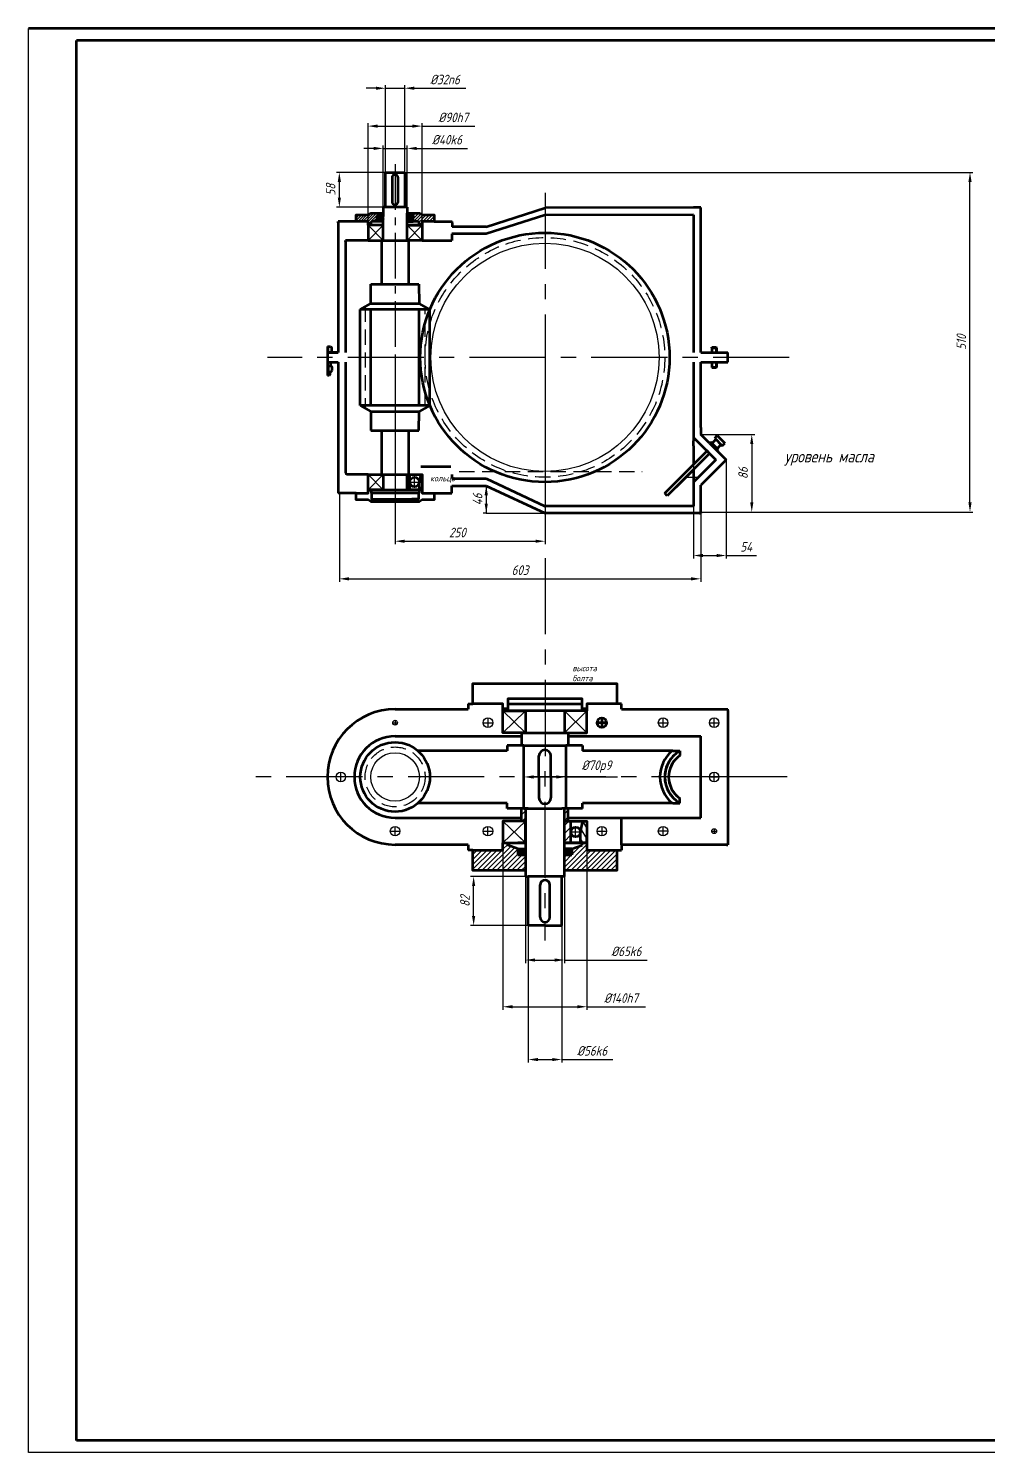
# Model space of a CAD drawing. Header units: millimetres. Extents: x -2503 to -1282, y -1923 to -1329.
# Drawn here: x -2503 to -2103, y -1923 to -1329 of the extents above; entities that cross this region are included whole.
import ezdxf

# ---------------------------------------------------------------- set-up
doc = ezdxf.new("R2010")
doc.units = ezdxf.units.MM
for name, pattern in [('осевая', [50.8, 31.75, -6.35, 6.35, -6.35]), ('осевая2', [28.575, 19.05, -3.175, 3.175, -3.175]), ('штриховая2', [9.525, 6.35, -3.175])]:
    doc.linetypes.add(name, pattern=pattern)
for name, color, linetype, lineweight in [('Основные', 7, 'Continuous', 53), ('Размеры', 7, 'Continuous', 25), ('РАМКА1', 7, 'Continuous', 25), ('текст', 7, 'Continuous', 25), ('Тонкие', 7, 'Continuous', 25)]:
    doc.layers.add(name, color=color, linetype=linetype, lineweight=lineweight)
doc.styles.add('ADRF1', font='simplex.shx', dxfattribs={"width": 0.8, "oblique": 15})
doc.styles.get("Standard").update_dxf_attribs({"font": 'GOST_A.TTF', "oblique": 15})
doc.dimstyles.new('SO-25', dxfattribs={"dimtxt": 4, "dimasz": 4, "dimexe": 1.25, "dimexo": 0, "dimgap": 1.625, "dimtad": 1, "dimtoh": 1, "dimdec": 0, "dimtxsty": 'ADRF1', "dimcen": 2.5, "dimadec": 0, "dimazin": 0, "dimtfac": 1, "dimtdec": 0, "dimtmove": 0, "dimatfit": 3, "dimfxl": 1, "dimarcsym": 0})
pattern_1 = [(45, (-2453.2532, -1795.5792), (-1.459292, 1.459292), [])]
pattern_2 = [(45, (-2503.18955, -1923.3732), (-0.4939141, 0.4939141), []), (135, (-2503.18955, -1923.3732), (-0.4939141, -0.4939141), [])]
pattern_3 = [(45, (-2503.18955, -1923.37323), (-0.35921024, 0.35921024), []), (135, (-2503.18955, -1923.37323), (-0.35921024, -0.35921024), [])]

# ---------------------------------------------------------------- blocks, each defined once
blk = doc.blocks.new('*D78')
at = {"layer": 'Defpoints', "color": 0, "transparency": 16777216}
for p in [(-2373.5, -1523.27), (-2222.75, -1531.58), (-2222.75, -1558.93)]:
    blk.add_point(p, dxfattribs=at)
at = {"layer": 'Тонкие', "color": 0, "lineweight": -2, "transparency": 16777216}
for p, q in [((-2373.5, -1523.27), (-2373.5, -1560.18)), ((-2222.75, -1531.58), (-2222.75, -1560.18)), ((-2369.5, -1558.93), (-2226.75, -1558.93))]:
    blk.add_line(p, q, dxfattribs=at)
at = {"layer": 'Тонкие', "color": 0, "transparency": 16777216}
for points in [[(-2369.5, -1558.27), (-2369.5, -1559.6), (-2373.5, -1558.93)], [(-2226.75, -1558.27), (-2226.75, -1559.6), (-2222.75, -1558.93)]]:
    blk.add_solid(points, dxfattribs=at)
at = {"layer": 'Тонкие', "color": 0, "transparency": 16777216, "insert": (-2298.13, -1555.31), "char_height": 4, "attachment_point": 5, "style": 'ADRF1'}
blk.add_mtext('603', dxfattribs=at)
blk = doc.blocks.new('*D80')
at = {"layer": 'Defpoints', "color": 0, "transparency": 16777216}
for p in [(-2225.75, -1499.94), (-2212.15, -1509.3), (-2212.15, -1549.22)]:
    blk.add_point(p, dxfattribs=at)
at = {"layer": 'Тонкие', "color": 0, "lineweight": -2, "transparency": 16777216}
for p, q in [((-2225.75, -1499.94), (-2225.75, -1550.47)), ((-2212.15, -1509.3), (-2212.15, -1550.47)), ((-2221.75, -1549.22), (-2216.15, -1549.22)), ((-2212.15, -1549.22), (-2199.41, -1549.22))]:
    blk.add_line(p, q, dxfattribs=at)
at = {"layer": 'Тонкие', "color": 0, "transparency": 16777216}
for points in [[(-2221.75, -1548.55), (-2221.75, -1549.88), (-2225.75, -1549.22)], [(-2216.15, -1548.55), (-2216.15, -1549.88), (-2212.15, -1549.22)]]:
    blk.add_solid(points, dxfattribs=at)
at = {"layer": 'Тонкие', "color": 0, "transparency": 16777216, "insert": (-2203.78, -1545.59), "char_height": 4, "attachment_point": 5, "style": 'ADRF1'}
blk.add_mtext('54', dxfattribs=at)
blk = doc.blocks.new('*D81')
at = {"layer": 'Defpoints', "color": 0, "transparency": 16777216}
for p in [(-2222.75, -1498.69), (-2222.75, -1531.08), (-2201.46, -1531.08)]:
    blk.add_point(p, dxfattribs=at)
at = {"layer": 'Тонкие', "color": 0, "lineweight": -2, "transparency": 16777216}
for p, q in [((-2222.75, -1498.69), (-2200.21, -1498.69)), ((-2201.46, -1502.69), (-2201.46, -1527.08)), ((-2222.75, -1531.08), (-2200.21, -1531.08))]:
    blk.add_line(p, q, dxfattribs=at)
at = {"layer": 'Тонкие', "color": 0, "transparency": 16777216}
for points in [[(-2202.12, -1502.69), (-2200.79, -1502.69), (-2201.46, -1498.69)], [(-2202.12, -1527.08), (-2200.79, -1527.08), (-2201.46, -1531.08)]]:
    blk.add_solid(points, dxfattribs=at)
at = {"layer": 'Тонкие', "color": 0, "transparency": 16777216, "insert": (-2205.08, -1514.89), "char_height": 4, "attachment_point": 5, "rotation": 90, "style": 'ADRF1'}
blk.add_mtext('86', dxfattribs=at)
blk = doc.blocks.new('*D84')
at = {"layer": 'Defpoints', "color": 0, "transparency": 16777216}
for p in [(-2312.22, -1520.08), (-2312.22, -1531.58), (-2312.22, -1531.58)]:
    blk.add_point(p, dxfattribs=at)
at = {"layer": 'Тонкие', "color": 0, "lineweight": -2, "transparency": 16777216}
for p, q in [((-2312.22, -1520.08), (-2313.47, -1520.08)), ((-2312.22, -1524.08), (-2312.22, -1527.58)), ((-2312.22, -1531.58), (-2313.47, -1531.58))]:
    blk.add_line(p, q, dxfattribs=at)
at = {"layer": 'Тонкие', "color": 0, "transparency": 16777216}
for points in [[(-2312.89, -1524.08), (-2311.55, -1524.08), (-2312.22, -1520.08)], [(-2312.89, -1527.58), (-2311.55, -1527.58), (-2312.22, -1531.58)]]:
    blk.add_solid(points, dxfattribs=at)
at = {"layer": 'Тонкие', "color": 0, "transparency": 16777216, "insert": (-2315.85, -1525.83), "char_height": 4, "attachment_point": 5, "rotation": 90, "style": 'ADRF1'}
blk.add_mtext('46', dxfattribs=at)
blk = doc.blocks.new('*D86')
at = {"layer": 'Defpoints', "color": 0, "transparency": 16777216}
for p in [(-2373.5, -1389.39), (-2354.25, -1389.39), (-2354.25, -1403.89)]:
    blk.add_point(p, dxfattribs=at)
at = {"layer": 'Тонкие', "color": 0, "lineweight": -2, "transparency": 16777216}
for p, q in [((-2354.25, -1389.39), (-2374.75, -1389.39)), ((-2373.5, -1399.89), (-2373.5, -1393.39)), ((-2354.25, -1403.89), (-2374.75, -1403.89))]:
    blk.add_line(p, q, dxfattribs=at)
at = {"layer": 'Тонкие', "color": 0, "transparency": 16777216}
for points in [[(-2374.17, -1393.39), (-2372.84, -1393.39), (-2373.5, -1389.39)], [(-2374.17, -1399.89), (-2372.84, -1399.89), (-2373.5, -1403.89)]]:
    blk.add_solid(points, dxfattribs=at)
at = {"layer": 'Тонкие', "color": 0, "transparency": 16777216, "insert": (-2377.13, -1396.64), "char_height": 4, "attachment_point": 5, "rotation": 90, "style": 'ADRF1'}
blk.add_mtext('58', dxfattribs=at)
blk = doc.blocks.new('*D88')
at = {"layer": 'Defpoints', "color": 0, "transparency": 16777216}
for p in [(-2317.48, -1683.1), (-2280.7, -1683.1), (-2280.7, -1703.6)]:
    blk.add_point(p, dxfattribs=at)
at = {"layer": 'Тонкие', "color": 0, "lineweight": -2, "transparency": 16777216}
for p, q in [((-2280.7, -1683.1), (-2318.73, -1683.1)), ((-2317.48, -1699.6), (-2317.48, -1687.1)), ((-2280.7, -1703.6), (-2318.73, -1703.6))]:
    blk.add_line(p, q, dxfattribs=at)
at = {"layer": 'Тонкие', "color": 0, "transparency": 16777216}
for points in [[(-2318.15, -1687.1), (-2316.82, -1687.1), (-2317.48, -1683.1)], [(-2318.15, -1699.6), (-2316.82, -1699.6), (-2317.48, -1703.6)]]:
    blk.add_solid(points, dxfattribs=at)
at = {"layer": 'Тонкие', "color": 0, "transparency": 16777216, "insert": (-2321.11, -1693.35), "char_height": 4, "attachment_point": 5, "rotation": 90, "style": 'ADRF1'}
blk.add_mtext('82', dxfattribs=at)
blk = doc.blocks.new('*D89')
at = {"layer": 'Defpoints', "color": 0, "transparency": 16777216}
for p in [(-2346.25, -1354.3), (-2354.25, -1389.39), (-2346.25, -1389.39)]:
    blk.add_point(p, dxfattribs=at)
at = {"layer": 'Тонкие', "color": 0, "lineweight": -2, "transparency": 16777216}
for p, q in [((-2358.25, -1354.3), (-2362.25, -1354.3)), ((-2354.25, -1389.39), (-2354.25, -1353.05)), ((-2354.25, -1354.3), (-2346.25, -1354.3)), ((-2346.25, -1389.39), (-2346.25, -1353.05)), ((-2342.25, -1354.3), (-2320.67, -1354.3))]:
    blk.add_line(p, q, dxfattribs=at)
at = {"layer": 'Тонкие', "color": 0, "transparency": 16777216}
for points in [[(-2358.25, -1353.63), (-2358.25, -1354.97), (-2354.25, -1354.3)], [(-2342.25, -1353.63), (-2342.25, -1354.97), (-2346.25, -1354.3)]]:
    blk.add_solid(points, dxfattribs=at)
at = {"layer": 'Тонкие', "color": 0, "transparency": 16777216, "insert": (-2329.46, -1350.67), "char_height": 4, "attachment_point": 5, "style": 'ADRF1'}
blk.add_mtext('%%C32n6', dxfattribs=at)
blk = doc.blocks.new('*D91')
at = {"layer": 'Defpoints', "color": 0, "transparency": 16777216}
for p in [(-2294.7, -1703.6), (-2280.7, -1703.6), (-2280.7, -1759.46)]:
    blk.add_point(p, dxfattribs=at)
at = {"layer": 'Тонкие', "color": 0, "lineweight": -2, "transparency": 16777216}
for p, q in [((-2294.7, -1703.6), (-2294.7, -1760.71)), ((-2280.7, -1703.6), (-2280.7, -1760.71)), ((-2290.7, -1759.46), (-2284.7, -1759.46)), ((-2280.7, -1759.46), (-2259.42, -1759.46))]:
    blk.add_line(p, q, dxfattribs=at)
at = {"layer": 'Тонкие', "color": 0, "transparency": 16777216}
for points in [[(-2290.7, -1758.79), (-2290.7, -1760.12), (-2294.7, -1759.46)], [(-2284.7, -1758.79), (-2284.7, -1760.12), (-2280.7, -1759.46)]]:
    blk.add_solid(points, dxfattribs=at)
at = {"layer": 'Тонкие', "color": 0, "transparency": 16777216, "insert": (-2268.06, -1755.83), "char_height": 4, "attachment_point": 5, "style": 'ADRF1'}
blk.add_mtext('%%C56k6', dxfattribs=at)
blk = doc.blocks.new('*D92')
at = {"layer": 'Defpoints', "color": 0, "transparency": 16777216}
for p in [(-2350.25, -1466.58), (-2287.67, -1466.58), (-2287.67, -1543.25)]:
    blk.add_point(p, dxfattribs=at)
at = {"layer": 'Тонкие', "color": 0, "lineweight": -2, "transparency": 16777216}
for p, q in [((-2350.25, -1466.58), (-2350.25, -1544.5)), ((-2287.67, -1466.58), (-2287.67, -1544.5)), ((-2346.25, -1543.25), (-2291.67, -1543.25))]:
    blk.add_line(p, q, dxfattribs=at)
at = {"layer": 'Тонкие', "color": 0, "transparency": 16777216}
for points in [[(-2346.25, -1542.59), (-2346.25, -1543.92), (-2350.25, -1543.25)], [(-2291.67, -1542.59), (-2291.67, -1543.92), (-2287.67, -1543.25)]]:
    blk.add_solid(points, dxfattribs=at)
at = {"layer": 'Тонкие', "color": 0, "transparency": 16777216, "insert": (-2324.27, -1539.63), "char_height": 4, "attachment_point": 5, "style": 'ADRF1'}
blk.add_mtext('250', dxfattribs=at)
blk = doc.blocks.new('*D94')
at = {"layer": 'Defpoints', "color": 0, "transparency": 16777216}
for p in [(-2346.25, -1389.39), (-2110.42, -1389.39), (-2222.75, -1531.08)]:
    blk.add_point(p, dxfattribs=at)
at = {"layer": 'Тонкие', "color": 0, "lineweight": -2, "transparency": 16777216}
for p, q in [((-2346.25, -1389.39), (-2109.17, -1389.39)), ((-2110.42, -1527.08), (-2110.42, -1393.39)), ((-2222.75, -1531.08), (-2109.17, -1531.08))]:
    blk.add_line(p, q, dxfattribs=at)
at = {"layer": 'Тонкие', "color": 0, "transparency": 16777216}
for points in [[(-2111.08, -1393.39), (-2109.75, -1393.39), (-2110.42, -1389.39)], [(-2111.08, -1527.08), (-2109.75, -1527.08), (-2110.42, -1531.08)]]:
    blk.add_solid(points, dxfattribs=at)
at = {"layer": 'Тонкие', "color": 0, "transparency": 16777216, "insert": (-2114.04, -1460.24), "char_height": 4, "attachment_point": 5, "rotation": 90, "style": 'ADRF1'}
blk.add_mtext('510', dxfattribs=at)
blk = doc.blocks.new('*D95')
at = {"layer": 'Defpoints', "color": 0, "transparency": 16777216}
for p in [(-2296.5, -1641.58), (-2279, -1641.58), (-2279, -1641.58)]:
    blk.add_point(p, dxfattribs=at)
at = {"layer": 'Тонкие', "color": 0, "lineweight": -2, "transparency": 16777216}
for p, q in [((-2296.5, -1641.58), (-2296.5, -1640.33)), ((-2292.5, -1641.58), (-2283, -1641.58)), ((-2279, -1641.58), (-2279, -1640.33)), ((-2279, -1641.58), (-2257.42, -1641.58))]:
    blk.add_line(p, q, dxfattribs=at)
at = {"layer": 'Тонкие', "color": 0, "transparency": 16777216}
for points in [[(-2292.5, -1640.91), (-2292.5, -1642.25), (-2296.5, -1641.58)], [(-2283, -1640.91), (-2283, -1642.25), (-2279, -1641.58)]]:
    blk.add_solid(points, dxfattribs=at)
at = {"layer": 'Тонкие', "color": 0, "transparency": 16777216, "insert": (-2266.21, -1637.29), "char_height": 4, "attachment_point": 5, "style": 'ADRF1'}
blk.add_mtext('%%C70p9', dxfattribs=at)
blk = doc.blocks.new('*D134')
at = {"layer": 'Defpoints', "color": 0, "transparency": 16777216}
for p in [(-2295.88, -1669.1), (-2279.63, -1669.1), (-2279.63, -1717.94)]:
    blk.add_point(p, dxfattribs=at)
at = {"layer": 'Тонкие', "color": 0, "lineweight": -2, "transparency": 16777216}
for p, q in [((-2295.88, -1669.1), (-2295.88, -1719.19)), ((-2279.63, -1669.1), (-2279.63, -1719.19)), ((-2291.88, -1717.94), (-2283.63, -1717.94)), ((-2279.63, -1717.94), (-2245.15, -1717.94))]:
    blk.add_line(p, q, dxfattribs=at)
at = {"layer": 'Тонкие', "color": 0, "transparency": 16777216}
for points in [[(-2291.88, -1717.28), (-2291.88, -1718.61), (-2295.88, -1717.94)], [(-2283.63, -1717.28), (-2283.63, -1718.61), (-2279.63, -1717.94)]]:
    blk.add_solid(points, dxfattribs=at)
at = {"layer": 'Тонкие', "color": 0, "transparency": 16777216, "insert": (-2253.79, -1714.32), "char_height": 4, "attachment_point": 5, "style": 'ADRF1'}
blk.add_mtext('%%C65k6', dxfattribs=at)
blk = doc.blocks.new('*D135')
at = {"layer": 'Defpoints', "color": 0, "transparency": 16777216}
for p in [(-2305.25, -1669.1), (-2270.25, -1669.1), (-2270.25, -1737.43)]:
    blk.add_point(p, dxfattribs=at)
at = {"layer": 'Тонкие', "color": 0, "lineweight": -2, "transparency": 16777216}
for p, q in [((-2305.25, -1669.1), (-2305.25, -1738.68)), ((-2270.25, -1669.1), (-2270.25, -1738.68)), ((-2301.25, -1737.43), (-2274.25, -1737.43)), ((-2270.25, -1737.43), (-2245.78, -1737.43))]:
    blk.add_line(p, q, dxfattribs=at)
at = {"layer": 'Тонкие', "color": 0, "transparency": 16777216}
for points in [[(-2301.25, -1736.77), (-2301.25, -1738.1), (-2305.25, -1737.43)], [(-2274.25, -1736.77), (-2274.25, -1738.1), (-2270.25, -1737.43)]]:
    blk.add_solid(points, dxfattribs=at)
at = {"layer": 'Тонкие', "color": 0, "transparency": 16777216, "insert": (-2256.02, -1733.81), "char_height": 4, "attachment_point": 5, "style": 'ADRF1'}
blk.add_mtext('%%C140h7', dxfattribs=at)
blk = doc.blocks.new('*D136')
at = {"layer": 'Defpoints', "color": 0, "transparency": 16777216}
for p in [(-2339, -1370.1), (-2361.5, -1411.39), (-2339, -1411.39)]:
    blk.add_point(p, dxfattribs=at)
at = {"layer": 'Тонкие', "color": 0, "lineweight": -2, "transparency": 16777216}
for p, q in [((-2361.5, -1411.39), (-2361.5, -1368.85)), ((-2357.5, -1370.1), (-2343, -1370.1)), ((-2339, -1411.39), (-2339, -1368.85)), ((-2339, -1370.1), (-2316.97, -1370.1))]:
    blk.add_line(p, q, dxfattribs=at)
at = {"layer": 'Тонкие', "color": 0, "transparency": 16777216}
for points in [[(-2357.5, -1369.43), (-2357.5, -1370.76), (-2361.5, -1370.1)], [(-2343, -1369.43), (-2343, -1370.76), (-2339, -1370.1)]]:
    blk.add_solid(points, dxfattribs=at)
at = {"layer": 'Тонкие', "color": 0, "transparency": 16777216, "insert": (-2325.99, -1366.47), "char_height": 4, "attachment_point": 5, "style": 'ADRF1'}
blk.add_mtext('%%C90h7', dxfattribs=at)
blk = doc.blocks.new('*D137')
at = {"layer": 'Defpoints', "color": 0, "transparency": 16777216}
for p in [(-2345.25, -1379.4), (-2355.25, -1411.39), (-2345.25, -1411.39)]:
    blk.add_point(p, dxfattribs=at)
at = {"layer": 'Тонкие', "color": 0, "lineweight": -2, "transparency": 16777216}
for p, q in [((-2359.25, -1379.4), (-2363.25, -1379.4)), ((-2355.25, -1411.39), (-2355.25, -1378.15)), ((-2355.25, -1379.4), (-2345.25, -1379.4)), ((-2345.25, -1411.39), (-2345.25, -1378.15)), ((-2341.25, -1379.4), (-2319.98, -1379.4))]:
    blk.add_line(p, q, dxfattribs=at)
at = {"layer": 'Тонкие', "color": 0, "transparency": 16777216}
for points in [[(-2359.25, -1378.73), (-2359.25, -1380.07), (-2355.25, -1379.4)], [(-2341.25, -1378.73), (-2341.25, -1380.07), (-2345.25, -1379.4)]]:
    blk.add_solid(points, dxfattribs=at)
at = {"layer": 'Тонкие', "color": 0, "transparency": 16777216, "insert": (-2328.62, -1375.77), "char_height": 4, "attachment_point": 5, "style": 'ADRF1'}
blk.add_mtext('%%C40k6', dxfattribs=at)

msp = doc.modelspace()

# ---------------------------------------------------------------- hatches: boundary and pattern name
at = {"layer": 'Тонкие'}
h = msp.add_hatch(dxfattribs=at)
h.set_pattern_fill('ANSI31', color=256, scale=0.24)
h.set_pattern_definition([(45, (-2503.18955, -1923.3732), (-0.5388154, 0.5388154), [])])
h.paths.add_polyline_path([(-2357.75, -1408.09), (-2357.75, -1407.39), (-2355.75, -1407.39), (-2355.25, -1407.39), (-2355.25, -1406.39), (-2360.25, -1406.39), (-2361.5, -1407.14), (-2366.5, -1407.14), (-2366.5, -1409.89), (-2362.75, -1409.89), (-2361.5, -1409.89), (-2361.5, -1411.39), (-2360.25, -1411.39), (-2360.25, -1411.14), (-2360.25, -1410.14), (-2359.98, -1409.89), (-2357.75, -1409.89)])
h = msp.add_hatch(dxfattribs=at)
h.set_pattern_fill('ANSI37', color=256, scale=0.16)
h.set_pattern_definition(pattern_3)
h.paths.add_polyline_path([(-2355.75, -1407.39), (-2357.75, -1407.39), (-2357.75, -1408.09), (-2357.75, -1409.89), (-2357.28, -1409.89), (-2357.28, -1408.09), (-2356.8, -1408.09), (-2356.8, -1408.53, -0.414214), (-2356.38, -1408.94, -0.414214), (-2356.8, -1409.35), (-2356.8, -1409.71), (-2355.77, -1409.71), (-2355.25, -1408.99)])
h = msp.add_hatch(dxfattribs=at)
h.set_pattern_fill('ANSI31', color=256, scale=0.29)
h.set_pattern_definition([(45, (-2503.1896, -1923.3732), (-0.6510686, 0.6510686), [])])
h.paths.add_polyline_path([(-2336.5, -1407.14), (-2339, -1407.14), (-2340.25, -1406.39), (-2345.25, -1406.39), (-2345.25, -1407.39), (-2342.75, -1407.39), (-2342.75, -1409.89), (-2340.42, -1409.89), (-2340.25, -1410.14), (-2340.25, -1411.14), (-2340.25, -1411.39), (-2339, -1411.39), (-2339, -1409.89), (-2336.5, -1409.89)])
h.paths.add_polyline_path([(-2334, -1407.14), (-2336.5, -1407.14), (-2336.5, -1409.89), (-2334, -1409.89)])
h = msp.add_hatch(dxfattribs=at)
h.set_pattern_fill('ANSI37', color=256, scale=0.16)
h.set_pattern_definition(pattern_3)
h.paths.add_polyline_path([(-2342.75, -1407.39), (-2344.75, -1407.39), (-2345.25, -1408.99), (-2344.73, -1409.71), (-2343.71, -1409.71), (-2343.71, -1409.35, -0.414214), (-2344.12, -1408.94, -0.414214), (-2343.71, -1408.53), (-2343.71, -1408.09), (-2343.22, -1408.09), (-2343.22, -1409.89), (-2342.75, -1409.89), (-2342.75, -1408.09)])
h = msp.add_hatch(dxfattribs=at)
h.set_pattern_fill('ANSI31', color=256, scale=0.52)
h.set_pattern_definition([(45, (-2453.2532, -1795.5792), (-1.167433, 1.167433), [])])
h.paths.add_polyline_path([(-2345.25, -1521.77), (-2344.13, -1521.77), (-2344.13, -1515.39), (-2345.25, -1515.39)])
h = msp.add_hatch(dxfattribs=at)
h.set_pattern_fill('ANSI31', color=256, scale=0.45, angle=75)
h.set_pattern_definition([(120, (-2453.2532, -1795.5792), (-1.237334, -0.714375), [])])
h.paths.add_polyline_path([(-2339, -1515.39), (-2339.43, -1515.39), (-2340.13, -1518.58), (-2340.13, -1521.77), (-2339, -1521.77)])
h = msp.add_hatch(dxfattribs=at)
h.set_pattern_fill('ANSI31', color=256, scale=0.65)
h.set_pattern_definition(pattern_1)
h.paths.add_polyline_path([(-2295.88, -1654.7), (-2296.5, -1654.7), (-2297.5, -1654.7), (-2297.5, -1659.98), (-2295.88, -1659.98)])
h = msp.add_hatch(dxfattribs=at)
h.set_pattern_fill('ANSI31', color=256, scale=0.65)
h.set_pattern_definition(pattern_1)
h.paths.add_polyline_path([(-2278, -1654.7), (-2279.63, -1654.7), (-2279.63, -1659.98), (-2278, -1659.98)])
h = msp.add_hatch(dxfattribs=at)
h.set_pattern_fill('ANSI31', color=256, scale=0.74)
h.set_pattern_definition([(45, (-2453.2532, -1795.5792), (-1.661347, 1.661347), [])])
h.paths.add_polyline_path([(-2276.94, -1659.98), (-2279.63, -1659.98), (-2279.63, -1669.1), (-2276.94, -1669.1)])
h = msp.add_hatch(dxfattribs=at)
h.set_pattern_fill('ANSI31', color=256, scale=0.74, angle=77)
h.set_pattern_definition([(122, (-2453.2532, -1795.5792), (-1.99249, -1.245045), [])])
h.paths.add_polyline_path([(-2270.25, -1659.98), (-2271.96, -1659.98), (-2272.94, -1664.54), (-2272.94, -1669.1), (-2270.25, -1669.1)])
h = msp.add_hatch(dxfattribs=at)
h.set_pattern_fill('ANSI31', color=256, scale=0.46)
h.set_pattern_definition([(45, (-2503.1896, -1923.3732), (-1.0327295, 1.0327295), [])])
h.paths.add_polyline_path([(-2295.88, -1674.1), (-2299, -1674.1), (-2299, -1671.6), (-2303.25, -1670.1), (-2303.25, -1669.1), (-2305.25, -1669.1), (-2305.25, -1672.1), (-2310.25, -1672.1), (-2310.25, -1680.6), (-2295.88, -1680.6)])
h.paths.add_polyline_path([(-2310.25, -1672.1), (-2317.75, -1672.1), (-2317.75, -1680.6), (-2310.25, -1680.6)])
h.paths.add_polyline_path([(-2265.25, -1672.1), (-2270.25, -1672.1), (-2270.25, -1669.1), (-2272.25, -1669.1), (-2272.25, -1670.1), (-2276.5, -1671.6), (-2276.5, -1674.1), (-2278.49, -1674.1), (-2279.63, -1674.1), (-2279.63, -1680.6), (-2265.25, -1680.6)])
h.paths.add_polyline_path([(-2257.75, -1672.1), (-2265.25, -1672.1), (-2265.25, -1680.6), (-2257.75, -1680.6)])
h = msp.add_hatch(dxfattribs=at)
h.set_pattern_fill('ANSI37', color=256, scale=0.22)
h.set_pattern_definition(pattern_2)
h.paths.add_polyline_path([(-2298.31, -1671.6), (-2299, -1671.6), (-2299, -1674.1), (-2297.01, -1674.1), (-2295.88, -1672.4), (-2296.66, -1671.84), (-2297.72, -1671.84), (-2297.72, -1672.13, -0.414214), (-2297.2, -1672.65, -0.414214), (-2297.72, -1673.16), (-2297.72, -1673.45), (-2298.31, -1673.45)])
h = msp.add_hatch(dxfattribs=at)
h.set_pattern_fill('ANSI37', color=256, scale=0.22)
h.set_pattern_definition(pattern_2)
h.paths.add_polyline_path([(-2277.2, -1671.6), (-2276.5, -1671.6), (-2276.5, -1674.1), (-2278.49, -1674.1), (-2279.63, -1672.4), (-2278.85, -1671.84), (-2277.79, -1671.84), (-2277.79, -1672.13, 0.414214), (-2278.3, -1672.65, 0.414214), (-2277.79, -1673.16), (-2277.79, -1673.45), (-2277.2, -1673.45)])

# ---------------------------------------------------------------- linework, layer by layer
at = {"layer": 'Основные'}
for p, q in [((-1662.19, -1329.37), (-2503.19, -1329.37)), ((-1667.19, -1334.37), (-2483.19, -1334.37)), ((-2354.25, -1403.89), (-2354.25, -1389.39)), ((-2354.25, -1389.39), (-2346.25, -1389.39)), ((-2346.25, -1389.39), (-2346.25, -1403.89)), ((-2351.5, -1391.64), (-2351.5, -1401.64)), ((-2349, -1401.64), (-2349, -1391.64)), ((-2357.75, -1407.39), (-2355.75, -1407.39)), ((-2357.75, -1407.39), (-2357.75, -1408.09)), ((-2357.75, -1408.09), (-2357.75, -1407.39)), ((-2355.75, -1407.39), (-2355.25, -1408.99)), ((-2355.25, -1403.89), (-2355.25, -1407.86)), ((-2345.25, -1403.89), (-2355.25, -1403.89)), ((-2355.25, -1411.39), (-2355.25, -1406.39)), ((-2345.25, -1403.89), (-2345.25, -1406.39)), ((-2345.25, -1411.39), (-2345.25, -1406.39)), ((-2344.75, -1407.39), (-2345.25, -1408.99)), ((-2342.75, -1407.39), (-2344.75, -1407.39)), ((-2342.75, -1409.89), (-2342.75, -1407.39)), ((-2342.75, -1407.39), (-2342.75, -1408.09)), ((-2312.22, -1412.08), (-2287.65, -1404.23)), ((-2287.75, -1407.3), (-2312.22, -1415.08)), ((-2225.75, -1407.08), (-2287.75, -1407.3)), ((-2225.75, -1404.08), (-2287.65, -1404.23)), ((-2222.75, -1404.08), (-2225.75, -1404.08)), ((-2225.75, -1407.08), (-2225.75, -1464.58)), ((-2222.75, -1464.58), (-2222.75, -1404.08)), ((-2373.5, -1409.89), (-2374, -1409.89)), ((-2374, -1410.39), (-2374, -1409.89)), ((-2374, -1410.39), (-2374, -1464.58)), ((-2366.5, -1409.89), (-2373.5, -1409.89)), ((-2359.98, -1409.89), (-2360.25, -1410.14)), ((-2355.25, -1409.89), (-2359.98, -1409.89)), ((-2357.75, -1409.89), (-2357.75, -1408.09)), ((-2355.25, -1409.89), (-2357.75, -1409.89)), ((-2357.28, -1408.09), (-2356.8, -1408.09)), ((-2357.28, -1408.09), (-2357.28, -1409.89)), ((-2356.8, -1408.09), (-2356.8, -1408.53)), ((-2356.8, -1409.35), (-2356.8, -1409.71)), ((-2356.8, -1409.71), (-2355.77, -1409.71)), ((-2355.77, -1409.71), (-2355.25, -1408.99)), ((-2344.73, -1409.71), (-2345.25, -1408.99)), ((-2340.42, -1409.89), (-2345.25, -1409.89)), ((-2345.25, -1409.89), (-2342.75, -1409.89)), ((-2343.71, -1409.71), (-2344.73, -1409.71)), ((-2343.22, -1408.09), (-2343.71, -1408.09)), ((-2343.71, -1408.09), (-2343.71, -1408.53)), ((-2343.71, -1409.35), (-2343.71, -1409.71)), ((-2343.22, -1408.09), (-2343.22, -1409.89)), ((-2342.75, -1409.89), (-2343.22, -1409.89)), ((-2342.75, -1409.89), (-2342.75, -1408.09)), ((-2334, -1409.89), (-2327, -1409.89)), ((-2327, -1409.89), (-2326.5, -1409.89)), ((-2327, -1409.89), (-2326.5, -1409.89)), ((-2326.5, -1410.39), (-2326.5, -1409.89)), ((-2326.5, -1410.39), (-2326.5, -1412.08)), ((-2318.04, -1412.08), (-2326.5, -1412.08)), ((-2312.22, -1412.08), (-2318.04, -1412.08)), ((-2312.22, -1412.08), (-2312.22, -1412.08)), ((-2370.5, -1417.77), (-2371, -1417.77)), ((-2371, -1418.27), (-2371, -1417.77)), ((-2371, -1418.27), (-2371, -1464.58)), ((-2361.5, -1417.77), (-2370.5, -1417.77)), ((-2355.88, -1417.77), (-2355.88, -1436.08)), ((-2355.88, -1417.77), (-2344.63, -1417.77)), ((-2344.63, -1417.77), (-2344.63, -1436.08)), ((-2339, -1417.77), (-2327.03, -1417.77)), ((-2327.03, -1417.77), (-2326.53, -1417.77)), ((-2327.03, -1417.77), (-2326.53, -1417.77)), ((-2312.22, -1415.08), (-2326.53, -1415.08)), ((-2326.53, -1415.08), (-2326.53, -1417.27)), ((-2326.53, -1417.27), (-2326.53, -1417.77)), ((-2312.22, -1415.08), (-2312.22, -1415.08)), ((-2360.32, -1444.08), (-2360.32, -1436.08)), ((-2360.32, -1436.08), (-2340.32, -1436.08)), ((-2340.32, -1436.08), (-2340.19, -1444.08)), ((-2364.75, -1446.58), (-2360.32, -1444.08)), ((-2364.75, -1486.58), (-2364.75, -1446.58)), ((-2335.75, -1446.58), (-2364.75, -1446.58)), ((-2360.38, -1486.58), (-2360.38, -1446.58)), ((-2360.32, -1444.08), (-2340.19, -1444.08)), ((-2340.25, -1446.58), (-2360.25, -1446.58)), ((-2335.75, -1446.58), (-2340.19, -1444.08)), ((-2335.75, -1486.58), (-2335.75, -1446.58)), ((-2378.5, -1462.08), (-2378.5, -1462.2)), ((-2378.5, -1462.08), (-2377.63, -1462.08)), ((-2378.5, -1462.08), (-2378.5, -1464.58)), ((-2378.5, -1462.2), (-2378.13, -1462.58)), ((-2378.5, -1464.45), (-2378.13, -1464.08)), ((-2378.5, -1464.45), (-2378.5, -1474.08)), ((-2378.5, -1464.58), (-2374, -1464.58)), ((-2374, -1464.58), (-2378.5, -1464.58)), ((-2378.5, -1464.58), (-2377.13, -1464.58)), ((-2378.13, -1464.08), (-2378.13, -1462.58)), ((-2377.63, -1462.08), (-2377.13, -1462.08)), ((-2377.13, -1462.08), (-2376.63, -1462.58)), ((-2377.13, -1464.58), (-2376.63, -1464.08)), ((-2376.63, -1464.08), (-2376.63, -1462.58)), ((-2222.75, -1464.58), (-2211.5, -1464.58)), ((-2218.13, -1462.58), (-2218.06, -1462.33)), ((-2218.13, -1462.58), (-2218.13, -1464.58)), ((-2218.13, -1462.58), (-2216.13, -1462.58)), ((-2218.13, -1464.58), (-2216.13, -1464.58)), ((-2218.06, -1462.33), (-2216.24, -1462.33)), ((-2218.06, -1462.58), (-2218.06, -1464.58)), ((-2216.13, -1462.58), (-2216.24, -1462.33)), ((-2216.24, -1462.58), (-2216.24, -1464.58)), ((-2216.13, -1462.58), (-2216.13, -1464.58)), ((-2211.5, -1468.58), (-2211.5, -1464.58)), ((-2378.5, -1468.58), (-2374, -1468.58)), ((-2378.5, -1470.08), (-2377.5, -1470.08)), ((-2378.5, -1470.08), (-2378, -1470.58)), ((-2378.5, -1470.08), (-2377, -1470.08)), ((-2378.5, -1472.58), (-2378, -1472.08)), ((-2378.5, -1472.58), (-2377, -1472.58)), ((-2378, -1472.08), (-2378, -1470.58)), ((-2377.5, -1472.58), (-2377.5, -1473.83)), ((-2377, -1470.08), (-2377, -1468.58)), ((-2377, -1470.08), (-2376.5, -1470.58)), ((-2377, -1472.58), (-2376.5, -1472.08)), ((-2376.5, -1472.08), (-2376.5, -1470.58)), ((-2374, -1468.58), (-2374, -1522.77)), ((-2371, -1468.58), (-2371, -1514.89)), ((-2225.75, -1468.58), (-2225.75, -1498.86)), ((-2222.75, -1468.58), (-2211.5, -1468.58)), ((-2222.75, -1495.86), (-2222.75, -1468.58)), ((-2218.13, -1468.58), (-2216.13, -1468.58)), ((-2218.13, -1468.58), (-2218.13, -1470.58)), ((-2218.13, -1470.58), (-2216.13, -1470.58)), ((-2218.13, -1470.58), (-2218.06, -1470.83)), ((-2218.06, -1468.58), (-2218.06, -1470.58)), ((-2218.06, -1468.58), (-2218.06, -1470.58)), ((-2218.06, -1470.83), (-2216.24, -1470.83)), ((-2216.24, -1468.58), (-2216.24, -1470.58)), ((-2216.13, -1470.58), (-2216.24, -1470.83)), ((-2216.13, -1468.58), (-2216.13, -1470.58)), ((-2377.75, -1474.08), (-2378.5, -1474.08)), ((-2377.5, -1473.83), (-2377.75, -1474.08)), ((-2335.75, -1486.58), (-2364.75, -1486.58)), ((-2364.75, -1486.58), (-2360.38, -1489.08)), ((-2360.38, -1489.08), (-2360.38, -1497.08)), ((-2360.38, -1489.08), (-2340.19, -1489.08)), ((-2340.38, -1497.08), (-2340.19, -1489.08)), ((-2335.75, -1486.58), (-2340.19, -1489.08)), ((-2222.75, -1495.86), (-2222.75, -1498.34)), ((-2360.38, -1497.08), (-2340.38, -1497.08)), ((-2355.88, -1497.08), (-2355.88, -1515.39)), ((-2344.63, -1497.08), (-2344.63, -1515.39)), ((-2225.75, -1498.86), (-2225.75, -1501.34)), ((-2225.75, -1499.94), (-2216.39, -1509.3)), ((-2225.75, -1503.46), (-2225.75, -1501.34)), ((-2222.75, -1498.34), (-2222.75, -1498.69)), ((-2219.04, -1502.41), (-2222.75, -1498.69)), ((-2218.51, -1501.87), (-2219.04, -1502.41)), ((-2219.04, -1502.41), (-2215.86, -1505.59)), ((-2215.33, -1505.06), (-2218.51, -1501.87)), ((-2217.98, -1502.41), (-2216.39, -1500.81)), ((-2216.92, -1500.28), (-2215.86, -1499.22)), ((-2216.92, -1500.28), (-2213.74, -1503.47)), ((-2215.86, -1499.22), (-2212.68, -1502.41)), ((-2213.74, -1503.47), (-2212.68, -1502.41)), ((-2237.78, -1523.26), (-2220.1, -1505.59)), ((-2219.04, -1506.65), (-2236.72, -1524.33)), ((-2219.04, -1506.65), (-2233.18, -1520.79)), ((-2225.75, -1503.46), (-2225.75, -1505.94)), ((-2225.75, -1505.94), (-2225.75, -1511.24)), ((-2220.1, -1505.59), (-2220.63, -1505.06)), ((-2220.1, -1505.59), (-2219.04, -1506.65)), ((-2219.04, -1506.65), (-2218.51, -1507.18)), ((-2214.27, -1502.94), (-2215.86, -1504.53)), ((-2215.86, -1505.59), (-2215.33, -1505.06)), ((-2215.86, -1505.59), (-2212.15, -1509.3)), ((-2339.53, -1512.06), (-2334.53, -1512.06)), ((-2334.53, -1512.06), (-2327.05, -1512.06)), ((-2216.39, -1509.3), (-2225.75, -1518.66)), ((-2225.75, -1513.36), (-2225.75, -1528.58)), ((-2214.27, -1511.42), (-2222.75, -1519.91)), ((-2214.27, -1511.42), (-2212.15, -1509.3)), ((-2361.5, -1515.39), (-2370.5, -1515.39)), ((-2355.25, -1515.39), (-2345.25, -1515.39)), ((-2344.13, -1521.77), (-2344.13, -1515.39)), ((-2340.13, -1518.58), (-2339.43, -1515.39)), ((-2340.13, -1521.77), (-2340.13, -1518.58)), ((-2326.53, -1515.39), (-2326.53, -1517.08)), ((-2326.53, -1517.08), (-2312.22, -1517.08)), ((-2326.53, -1520.08), (-2312.22, -1520.08)), ((-2326.53, -1523.27), (-2326.53, -1520.08)), ((-2312.22, -1517.08), (-2287.75, -1528.58)), ((-2312.22, -1520.08), (-2287.7, -1531.58)), ((-2222.75, -1531.08), (-2222.75, -1519.91)), ((-2222.75, -1531.58), (-2222.75, -1519.91)), ((-2374, -1522.77), (-2374, -1523.27)), ((-2373.5, -1523.27), (-2374, -1523.27)), ((-2366.5, -1523.27), (-2373.5, -1523.27)), ((-2334, -1523.27), (-2326.53, -1523.27)), ((-2236.72, -1524.33), (-2237.78, -1523.26)), ((-2225.75, -1528.58), (-2287.75, -1528.58)), ((-2223.25, -1531.58), (-2287.7, -1531.58)), ((-2223.25, -1531.58), (-2222.75, -1531.58)), ((-2222.75, -1531.08), (-2222.75, -1531.58)), ((-2350.25, -1613.33), (-2319.75, -1613.33)), ((-2319.75, -1611.05), (-2319.75, -1613.33)), ((-2319.75, -1611.05), (-2317.75, -1611.05)), ((-2303.25, -1611.05), (-2272.25, -1611.05)), ((-2295.88, -1614.05), (-2302.55, -1614.05)), ((-2255.75, -1611.05), (-2257.75, -1611.05)), ((-2255.75, -1613.33), (-2255.75, -1611.05)), ((-2255.75, -1613.33), (-2212, -1613.33)), ((-2222.75, -1613.33), (-2222.75, -1613.33)), ((-2212, -1613.33), (-2211.5, -1613.33)), ((-2211.5, -1613.83), (-2211.5, -1613.33)), ((-2211.5, -1613.83), (-2211.5, -1669.33)), ((-2262, -1618.95), (-2266, -1618.95)), ((-2264, -1616.95), (-2264, -1620.95)), ((-2350.25, -1624.58), (-2297.5, -1624.58)), ((-2297.5, -1623.18), (-2297.5, -1628.45)), ((-2297.5, -1623.18), (-2278, -1623.18)), ((-2278, -1623.18), (-2278, -1628.45)), ((-2278, -1624.58), (-2222.75, -1624.58)), ((-2222.75, -1658.58), (-2222.75, -1624.58)), ((-2303.5, -1630.7), (-2340.66, -1630.7)), ((-2296.5, -1628.45), (-2303.5, -1628.45)), ((-2303.5, -1628.45), (-2303.5, -1630.7)), ((-2296.5, -1654.7), (-2296.5, -1628.45)), ((-2296.5, -1628.45), (-2279, -1628.45)), ((-2290.25, -1641.58), (-2290.25, -1632.83)), ((-2285.25, -1641.58), (-2285.25, -1632.83)), ((-2272, -1628.45), (-2279, -1628.45)), ((-2279, -1628.45), (-2279, -1654.7)), ((-2272, -1628.45), (-2272, -1630.7)), ((-2234.44, -1630.7), (-2272, -1630.7)), ((-2234.44, -1630.7), (-2231.42, -1630.7)), ((-2231.42, -1630.7), (-2231.42, -1632.62)), ((-2290.25, -1641.58), (-2290.25, -1650.33)), ((-2285.25, -1641.58), (-2285.25, -1650.33)), ((-2231.42, -1652.45), (-2231.42, -1650.54)), ((-2303.5, -1652.45), (-2340.66, -1652.45)), ((-2303.5, -1654.7), (-2303.5, -1652.45)), ((-2294.72, -1654.7), (-2303.5, -1654.7)), ((-2297.5, -1659.98), (-2297.5, -1654.7)), ((-2296.5, -1654.7), (-2280.73, -1654.7)), ((-2295.88, -1654.7), (-2295.88, -1683.1)), ((-2272, -1654.7), (-2280.73, -1654.7)), ((-2279.63, -1683.1), (-2279.63, -1654.7)), ((-2278, -1659.98), (-2278, -1654.7)), ((-2234.34, -1652.45), (-2272, -1652.45)), ((-2272, -1654.7), (-2272, -1652.45)), ((-2234.34, -1652.45), (-2231.42, -1652.45)), ((-2350.25, -1658.58), (-2297.5, -1658.58)), ((-2278, -1659.53), (-2278.04, -1659.38)), ((-2278, -1658.58), (-2222.75, -1658.58)), ((-2276.94, -1669.1), (-2276.94, -1659.98)), ((-2272.94, -1664.54), (-2271.96, -1659.98)), ((-2255.75, -1669.83), (-2255.75, -1658.58)), ((-2303.25, -1670.1), (-2303.25, -1669.1)), ((-2295.88, -1669.1), (-2299, -1669.1)), ((-2272.94, -1669.1), (-2272.94, -1664.54)), ((-2270.25, -1669.1), (-2270.25, -1666.06)), ((-2319.75, -1669.83), (-2350.25, -1669.83)), ((-2322.75, -1669.83), (-2350.25, -1669.83)), ((-2319.75, -1669.83), (-2319.75, -1672.1)), ((-2317.75, -1672.1), (-2319.75, -1672.1)), ((-2299, -1671.6), (-2303.25, -1670.1)), ((-2299, -1671.6), (-2299, -1674.1)), ((-2299, -1671.6), (-2295.88, -1671.6)), ((-2295.88, -1674.1), (-2299, -1674.1)), ((-2299, -1674.1), (-2296.5, -1674.1)), ((-2299, -1674.1), (-2297.01, -1674.1)), ((-2298.31, -1673.45), (-2298.31, -1671.6)), ((-2297.72, -1673.45), (-2298.31, -1673.45)), ((-2298.31, -1673.45), (-2297.72, -1673.45)), ((-2297.72, -1671.84), (-2295.88, -1671.84)), ((-2297.72, -1672.13), (-2297.72, -1671.84)), ((-2297.72, -1673.45), (-2297.72, -1673.16)), ((-2297.01, -1674.1), (-2295.88, -1672.4)), ((-2296.66, -1671.84), (-2295.88, -1672.4)), ((-2296.57, -1673.45), (-2295.88, -1673.45)), ((-2279.63, -1671.6), (-2279.63, -1674.1)), ((-2279.63, -1671.6), (-2276.5, -1671.6)), ((-2276.5, -1671.6), (-2279.63, -1671.6)), ((-2277.79, -1671.84), (-2279.63, -1671.84)), ((-2278.85, -1671.84), (-2279.63, -1672.4)), ((-2278.49, -1674.1), (-2279.63, -1672.4)), ((-2276.5, -1674.1), (-2279.63, -1674.1)), ((-2276.5, -1674.1), (-2278.49, -1674.1)), ((-2277.79, -1672.13), (-2277.79, -1671.84)), ((-2277.79, -1673.45), (-2277.79, -1673.16)), ((-2277.2, -1673.45), (-2277.79, -1673.45)), ((-2277.2, -1673.45), (-2277.2, -1671.6)), ((-2276.5, -1671.6), (-2272.25, -1670.1)), ((-2276.5, -1671.6), (-2276.5, -1674.1)), ((-2276.5, -1671.6), (-2276.5, -1674.1)), ((-2257.75, -1672.1), (-2255.75, -1672.1)), ((-2212, -1669.83), (-2255.75, -1669.83)), ((-2255.75, -1669.83), (-2255.75, -1672.1)), ((-2212, -1669.83), (-2211.5, -1669.83)), ((-2211.5, -1669.33), (-2211.5, -1669.83)), ((-2295.88, -1683.1), (-2294.7, -1683.1)), ((-2294.7, -1703.6), (-2294.7, -1683.1)), ((-2280.7, -1683.1), (-2294.7, -1683.1)), ((-2289.7, -1700.1), (-2289.7, -1686.6)), ((-2285.7, -1700.1), (-2285.7, -1686.6)), ((-2280.7, -1703.6), (-2280.7, -1683.1)), ((-2279.63, -1683.1), (-2280.7, -1683.1)), ((-2287.7, -1703.6), (-2294.7, -1703.6)), ((-2287.7, -1703.6), (-2280.7, -1703.6))]:
    msp.add_line(p, q, dxfattribs=at)
for points in [[(-2483.19, -1918.37), (-2483.19, -1334.37)], [(-2360.25, -1411.39), (-2361.5, -1411.39), (-2361.5, -1409.89), (-2362.75, -1409.89), (-2366.5, -1409.89), (-2366.5, -1407.14), (-2361.5, -1407.14), (-2360.25, -1406.39), (-2355.25, -1406.39)], [(-2355.25, -1407.39), (-2357.75, -1407.39)], [(-2357.75, -1407.39), (-2357.22, -1407.39)], [(-2345.25, -1406.39), (-2340.25, -1406.39), (-2339, -1407.14), (-2334, -1407.14), (-2334, -1409.89), (-2339, -1409.89), (-2339, -1411.39), (-2340.25, -1411.39)], [(-2342.75, -1407.39), (-2345.25, -1407.39)], [(-2355.25, -1411.39), (-2360.25, -1411.39), (-2360.25, -1411.14), (-2360.25, -1410.14)], [(-2340.25, -1411.14), (-2340.25, -1411.39), (-2345.25, -1411.39)], [(-2340.25, -1410.14), (-2340.42, -1409.89)], [(-2340.25, -1411.14), (-2340.25, -1410.14)], [(-2340.19, -1486.58), (-2340.23, -1446.58)], [(-2340.25, -1521.77), (-2339, -1521.77), (-2339, -1523.27), (-2337.75, -1523.27), (-2334, -1523.27), (-2334, -1526.02), (-2339, -1526.02), (-2340.25, -1526.77), (-2360.25, -1526.77), (-2361.5, -1526.02), (-2366.5, -1526.02), (-2366.5, -1523.27), (-2361.5, -1523.27), (-2361.5, -1521.77), (-2360.25, -1521.77)], [(-2361.5, -1522.02), (-2360.25, -1522.02), (-2360.25, -1523.02), (-2340.25, -1523.02), (-2340.53, -1523.27), (-2340.5, -1525.77), (-2343.29, -1525.77), (-2343.29, -1526.77)], [(-2360.25, -1522.02), (-2360.25, -1521.77), (-2340.25, -1521.77)], [(-2360.25, -1523.02), (-2360.08, -1523.27), (-2360.08, -1525.77), (-2340.5, -1525.77)], [(-2360, -1525.77), (-2358.37, -1525.77), (-2358.37, -1526.77)], [(-2340.25, -1521.77), (-2340.25, -1522.02), (-2340.25, -1523.02)], [(-2272.25, -1613.05), (-2272.25, -1609.05), (-2303.25, -1609.05), (-2303.25, -1613.05)], [(-2305.25, -1613.05), (-2303.25, -1613.05), (-2303.25, -1614.05)], [(-2272.25, -1614.05), (-2272.25, -1613.05), (-2270.25, -1613.05)], [(-2295.88, -1680.6), (-2317.75, -1680.6), (-2317.75, -1672.1), (-2305.25, -1672.1), (-2305.25, -1669.1), (-2303.25, -1669.1), (-2295.88, -1669.1)], [(-2279.63, -1669.1), (-2272.25, -1669.1), (-2270.25, -1669.1), (-2270.25, -1672.1), (-2257.75, -1672.1), (-2257.75, -1680.6), (-2279.63, -1680.6)], [(-2272.25, -1670.1), (-2272.25, -1669.1)], [(-2299, -1674.1), (-2295.88, -1674.1)], [(-2279.63, -1674.1), (-2276.5, -1674.1)], [(-1667.19, -1918.37), (-2483.19, -1918.37)]]:
    msp.add_lwpolyline(points, dxfattribs=at)
for points in [[(-2355.25, -1417.77), (-2355.25, -1411.39), (-2361.5, -1411.39), (-2361.5, -1417.77)], [(-2345.25, -1411.39), (-2339, -1411.39), (-2339, -1417.77), (-2345.25, -1417.77)], [(-2361.5, -1521.77), (-2361.5, -1515.39), (-2355.25, -1515.39), (-2355.25, -1521.77)], [(-2339, -1521.77), (-2345.25, -1521.77), (-2345.25, -1515.39), (-2339, -1515.39)], [(-2272.25, -1614.05), (-2303.25, -1614.05), (-2305.25, -1614.05), (-2305.25, -1611.05), (-2317.75, -1611.05), (-2317.75, -1602.55), (-2257.75, -1602.55), (-2257.75, -1611.05), (-2270.25, -1611.05), (-2270.25, -1614.05)], [(-2305.25, -1614.05), (-2295.88, -1614.05), (-2295.88, -1623.18), (-2305.25, -1623.18)], [(-2270.25, -1614.05), (-2279.63, -1614.05), (-2279.63, -1623.18), (-2270.25, -1623.18)], [(-2295.88, -1659.98), (-2305.25, -1659.98), (-2305.25, -1669.1), (-2295.88, -1669.1)], [(-2270.25, -1669.1), (-2279.63, -1669.1), (-2279.63, -1659.98), (-2270.25, -1659.98)]]:
    msp.add_lwpolyline(points, close=True, dxfattribs=at)
for centre, radius in [((-2356.8, -1408.94), 0.414), ((-2343.71, -1408.94), 0.414), ((-2287.75, -1466.58), 52), ((-2342.13, -1518.58), 2), ((-2264, -1618.95), 2), ((-2350.25, -1641.58), 14.5), ((-2274.94, -1664.54), 2), ((-2297.72, -1672.65), 0.517), ((-2277.79, -1672.65), 0.517)]:
    msp.add_circle(centre, radius, dxfattribs=at)
for centre, radius, start, end in [((-2350.25, -1391.64), 1.25, 0, 180), ((-2350.25, -1401.64), 1.25, 180, 0), ((-2350.25, -1641.58), 28.25, 90, 270), ((-2350.25, -1641.58), 17, 90, 270), ((-2287.75, -1632.83), 2.5, 0, 180), ((-2225.25, -1641.58), 14.5, 131.40962, 228.59038), ((-2225.25, -1641.58), 12.5, 119.54136, 240.45864), ((-2225.25, -1641.58), 12.5, 130.20408, 230.12356), ((-2225.25, -1641.58), 10.88, 124.52224, 235.47776), ((-2225.25, -1641.58), 10.88, 130.20408, 230.12356), ((-2287.75, -1650.33), 2.5, 180, 0), ((-2287.7, -1686.6), 2, 0, 180), ((-2287.7, -1700.1), 2, 180, 360)]:
    msp.add_arc(centre, radius, start, end, dxfattribs=at)
at = {"layer": 'Размеры'}
for p, q in [((-2326.5, -1412.08), (-2312.22, -1412.08)), ((-2371, -1514.89), (-2371, -1515.39)), ((-2370.5, -1515.39), (-2371, -1515.39)), ((-2312.22, -1520.08), (-2312.22, -1531.58)), ((-2312.22, -1531.58), (-2287.7, -1531.58))]:
    msp.add_line(p, q, dxfattribs=at)
at = {"layer": 'РАМКА1'}
for p, q in [((-2503.19, -1923.37), (-2503.19, -1329.37)), ((-1662.19, -1923.37), (-2503.19, -1923.37))]:
    msp.add_line(p, q, dxfattribs=at)
at = {"layer": 'Тонкие', "linetype": 'осевая2'}
msp.add_line((-2350.25, -1386.01), (-2350.25, -1532.72), dxfattribs=at)
at = {"layer": 'Тонкие', "linetype": 'осевая'}
for p, q in [((-2287.65, -1397.89), (-2287.73, -1709.84)), ((-2185.87, -1466.58), (-2403.49, -1466.58)), ((-2211.5, -1641.58), (-2412.03, -1641.58)), ((-2215.13, -1641.58), (-2219.13, -1641.58)), ((-2186.65, -1641.58), (-2211.5, -1641.58))]:
    msp.add_line(p, q, dxfattribs=at)
at = {"layer": 'Тонкие'}
for p, q in [((-2355.25, -1411.39), (-2361.5, -1417.77)), ((-2361.5, -1411.39), (-2355.25, -1417.77)), ((-2339, -1411.39), (-2345.25, -1417.77)), ((-2345.25, -1411.39), (-2339, -1417.77)), ((-2360.38, -1444.11), (-2360.38, -1444.08)), ((-2377.75, -1472.58), (-2377.75, -1474.08)), ((-2361.5, -1521.77), (-2355.25, -1515.39)), ((-2361.5, -1515.39), (-2355.25, -1521.77)), ((-2344.13, -1518.58), (-2340.13, -1518.58)), ((-2342.13, -1520.58), (-2342.13, -1516.58)), ((-2295.88, -1614.05), (-2305.25, -1623.18)), ((-2305.25, -1614.05), (-2295.88, -1623.18)), ((-2270.25, -1614.05), (-2279.63, -1623.18)), ((-2279.63, -1614.05), (-2270.25, -1623.18)), ((-2351.25, -1618.95), (-2349.25, -1618.95)), ((-2350.25, -1617.95), (-2350.25, -1619.95)), ((-2313.5, -1618.95), (-2309.5, -1618.95)), ((-2311.5, -1616.95), (-2311.5, -1620.95)), ((-2240.44, -1618.95), (-2236.44, -1618.95)), ((-2238.44, -1620.95), (-2238.44, -1616.95)), ((-2219.13, -1618.95), (-2215.13, -1618.95)), ((-2217.13, -1620.95), (-2217.13, -1616.95)), ((-2368.88, -1641.58), (-2376.88, -1641.58)), ((-2372.88, -1643.58), (-2372.88, -1639.58)), ((-2219.13, -1641.58), (-2215.13, -1641.58)), ((-2217.13, -1643.58), (-2217.13, -1639.58)), ((-2350.25, -1666.2), (-2350.25, -1662.2)), ((-2311.5, -1666.2), (-2311.5, -1662.2)), ((-2295.88, -1659.98), (-2305.25, -1669.1)), ((-2305.25, -1659.98), (-2295.88, -1669.1)), ((-2274.94, -1666.54), (-2274.94, -1662.54)), ((-2264, -1662.2), (-2264, -1666.2)), ((-2238.44, -1666.2), (-2238.44, -1662.2)), ((-2352.25, -1664.2), (-2348.25, -1664.2)), ((-2313.5, -1664.2), (-2309.5, -1664.2)), ((-2300.57, -1664.54), (-2295.88, -1669.1)), ((-2276.94, -1664.54), (-2272.94, -1664.54)), ((-2266, -1664.2), (-2262, -1664.2)), ((-2236.44, -1664.2), (-2240.44, -1664.2)), ((-2218.13, -1664.2), (-2216.13, -1664.2)), ((-2217.13, -1663.2), (-2217.13, -1665.2))]:
    msp.add_line(p, q, dxfattribs=at)
at = {"layer": 'Тонкие', "linetype": 'штриховая2'}
for p, q in [((-2362.75, -1445.43), (-2362.75, -1487.72)), ((-2337.75, -1486.58), (-2337.75, -1445.45)), ((-2323.45, -1514.14), (-2247.2, -1514.14)), ((-2228.97, -1516.58), (-2223.67, -1516.58))]:
    msp.add_line(p, q, dxfattribs=at)
at = {"layer": 'Тонкие', "linetype": 'штриховая2', "lineweight": -3}
msp.add_circle((-2287.75, -1466.58), 50, dxfattribs=at)
at = {"layer": 'Тонкие'}
for centre, radius in [((-2287.75, -1466.58), 47.62), ((-2350.25, -1618.95), 1), ((-2311.5, -1618.95), 2), ((-2238.44, -1618.95), 2), ((-2217.13, -1618.95), 2), ((-2350.25, -1641.58), 10.12), ((-2372.88, -1641.58), 2), ((-2217.13, -1641.58), 2), ((-2350.25, -1664.2), 2), ((-2311.5, -1664.2), 2), ((-2264, -1664.2), 2), ((-2238.44, -1664.2), 2), ((-2217.13, -1664.2), 1)]:
    msp.add_circle(centre, radius, dxfattribs=at)
at = {"layer": 'Тонкие', "linetype": 'штриховая2'}
msp.add_circle((-2350.25, -1641.58), 12.5, dxfattribs=at)

# ---------------------------------------------------------------- texts
at = {"layer": 'Размеры', "char_height": 2.5, "attachment_point": 1}
for s, width, insert in [('кольцо', 4.8867, (-2335.61, -1515.76)), ('высота болта', 3.6228, (-2276.27, -1594.97))]:
    msp.add_mtext_dynamic_manual_height_columns(s, width=width, gutter_width=12.5, heights=[0], dxfattribs=dict(at, insert=insert))
at = {"layer": 'текст', "insert": (-2169.12, -1508.55), "char_height": 5, "width": 49.3657, "attachment_point": 5, "style": 'ADRF1'}
msp.add_mtext('уровень масла', dxfattribs=at)

# ---------------------------------------------------------------- dimensions: what is measured, and where the dimension line sits
at = {"layer": 'Тонкие'}
for base, p1, p2, text, picture, middle in [((-2346.25, -1354.3), (-2354.25, -1389.39), (-2346.25, -1389.39), '%%C32n6', '*D89', (-2329.46, -1354.3)), ((-2339, -1370.1), (-2361.5, -1411.39), (-2339, -1411.39), '%%C90h7', '*D136', (-2325.99, -1370.1)), ((-2287.67, -1543.25), (-2350.25, -1466.58), (-2287.67, -1466.58), '250', '*D92', (-2324.27, -1543.25)), ((-2212.15, -1549.22), (-2225.75, -1499.94), (-2212.15, -1509.3), '54', '*D80', (-2203.78, -1549.22)), ((-2270.25, -1737.43), (-2305.25, -1669.1), (-2270.25, -1669.1), '%%C140h7', '*D135', (-2256.02, -1737.43)), ((-2279.63, -1717.94), (-2295.88, -1669.1), (-2279.63, -1669.1), '%%C65k6', '*D134', (-2253.79, -1717.94))]:
    dim = msp.add_linear_dim(base=base, p1=p1, p2=p2, text=text, dimstyle='SO-25', dxfattribs=at)
    dim.commit()
    dim.dimension.update_dxf_attribs({"geometry": picture, "text_midpoint": middle, "dimtype": 160})
for base, p1, p2, text, picture, middle in [((-2345.25, -1379.4), (-2355.25, -1411.39), (-2345.25, -1411.39), '%%C40k6', '*D137', (-2328.62, -1375.77)), ((-2222.75, -1558.93), (-2373.5, -1523.27), (-2222.75, -1531.58), '603', '*D78', (-2298.13, -1555.31)), ((-2279, -1641.58), (-2296.5, -1641.58), (-2279, -1641.58), '%%C70p9', '*D95', (-2266.21, -1637.29)), ((-2280.7, -1759.46), (-2294.7, -1703.6), (-2280.7, -1703.6), '%%C56k6', '*D91', (-2268.06, -1755.83))]:
    dim = msp.add_linear_dim(base=base, p1=p1, p2=p2, text=text, dimstyle='SO-25', dxfattribs=at)
    dim.commit()
    dim.dimension.update_dxf_attribs({"geometry": picture, "text_midpoint": middle})
for base, p1, p2, text, picture, middle in [((-2373.5, -1389.39), (-2354.25, -1403.89), (-2354.25, -1389.39), '58', '*D86', (-2377.13, -1396.64)), ((-2110.42, -1389.39), (-2222.75, -1531.08), (-2346.25, -1389.39), '510', '*D94', (-2114.04, -1460.24)), ((-2201.46, -1531.08), (-2222.75, -1498.69), (-2222.75, -1531.08), '86', '*D81', (-2205.08, -1514.89)), ((-2312.22, -1531.58), (-2312.22, -1520.08), (-2312.22, -1531.58), '46', '*D84', (-2315.85, -1525.83)), ((-2317.48, -1683.1), (-2280.7, -1703.6), (-2280.7, -1683.1), '82', '*D88', (-2321.11, -1693.35))]:
    dim = msp.add_linear_dim(base=base, p1=p1, p2=p2, angle=90, text=text, dimstyle='SO-25', dxfattribs=at)
    dim.commit()
    dim.dimension.update_dxf_attribs({"geometry": picture, "text_midpoint": middle})

doc.saveas('drawing.dxf')
